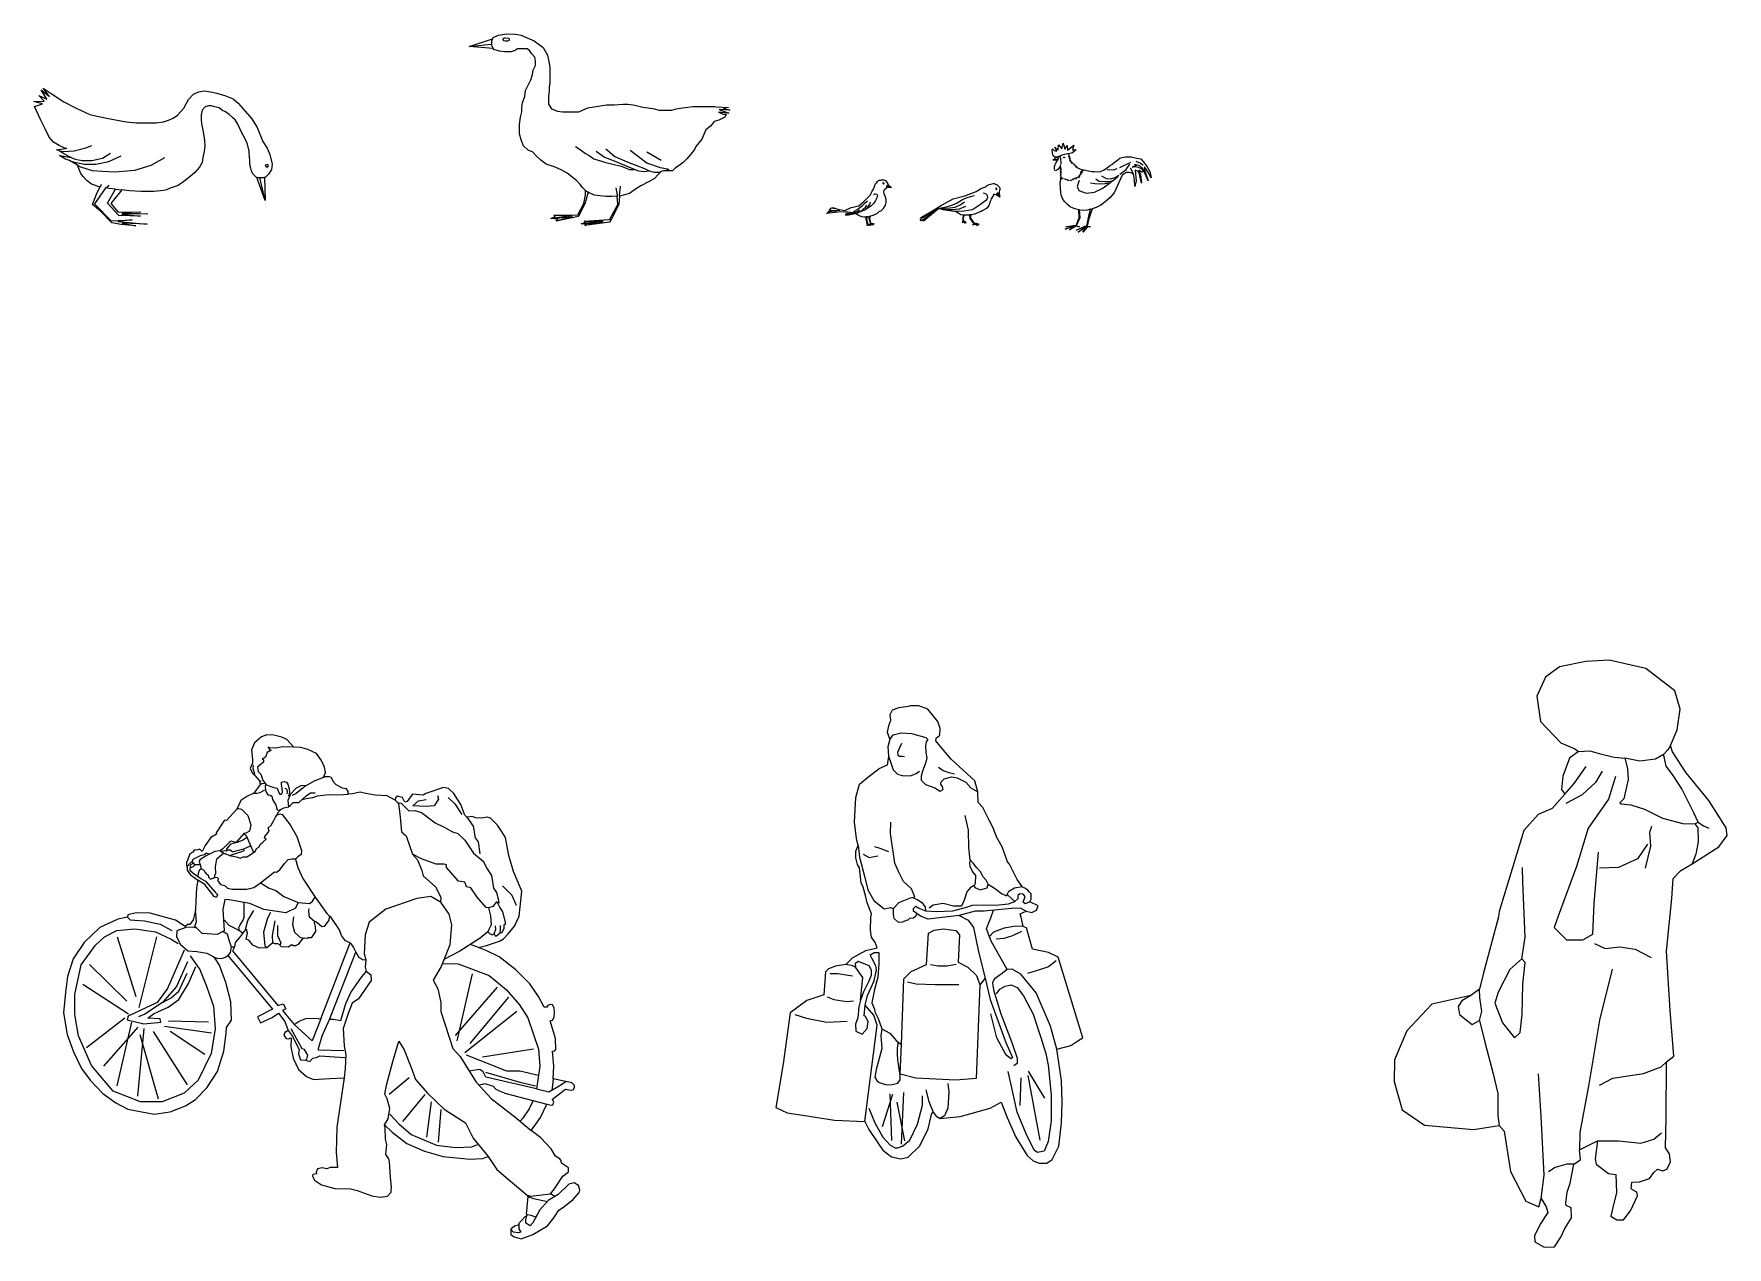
# Model space of a CAD drawing. Header units: feet. Extents: x 89 to 238, y -57 to 31.
# Drawn here: x 141.69 to 160.85, y 5.19 to 18.92 of the extents above; entities that cross this region are included whole.
import ezdxf

# ---------------------------------------------------------------- set-up
doc = ezdxf.new("R2010")
doc.units = ezdxf.units.FT
doc.header["$MEASUREMENT"] = 0
doc.layers.add('inner', color=1, linetype='Continuous')
doc.layers.add('outer', color=3, linetype='Continuous')

msp = doc.modelspace()

# ---------------------------------------------------------------- linework, layer by layer
at = {"layer": 'inner'}
for p, q in [((146.616, 18.775), (146.867, 18.799)), ((148.626, 17.58), (148.789, 17.486)), ((153.314, 17.446), (153.311, 17.515)), ((154.1, 17.46), (153.974, 17.4)), ((153.352, 17.281), (153.362, 17.271)), ((153.367, 17.274), (153.372, 17.265)), ((153.38, 17.272), (153.383, 17.256)), ((153.394, 17.269), (153.402, 17.252)), ((153.414, 17.266), (153.432, 17.256)), ((153.43, 17.269), (153.439, 17.263)), ((153.521, 17.323), (153.531, 17.314)), ((153.527, 17.332), (153.546, 17.332)), ((153.528, 17.343), (153.554, 17.348)), ((153.535, 17.358), (153.555, 17.359)), ((153.543, 17.371), (153.564, 17.365)), ((148.318, 17.08), (148.33, 17.191)), ((151.343, 17.193), (151.391, 17.177)), ((152.591, 17.113), (152.618, 17.07)), ((150.738, 16.912), (150.772, 16.914))]:
    msp.add_line(p, q, dxfattribs=at)
for points in [[(146.88, 18.86), (146.87, 18.841), (146.87, 18.789), (146.89, 18.75)], [(141.976, 17.598), (142.02, 17.585), (142.148, 17.593), (142.281, 17.627), (142.349, 17.653)], [(147.821, 17.64), (147.872, 17.606), (147.932, 17.563), (147.975, 17.538), (148.027, 17.503), (148.078, 17.486), (148.164, 17.46), (148.241, 17.443), (148.335, 17.418), (148.429, 17.383), (148.49, 17.383)], [(142.067, 17.62), (142.051, 17.618)], [(142.094, 17.482), (142.138, 17.467), (142.262, 17.44), (142.392, 17.443), (142.54, 17.47), (142.681, 17.537)], [(142.115, 17.517), (142.158, 17.497), (142.238, 17.483), (142.349, 17.483), (142.469, 17.51), (142.56, 17.567)], [(142.185, 17.43), (142.221, 17.41), (142.352, 17.369), (142.469, 17.363), (142.607, 17.356), (142.835, 17.373), (143.019, 17.43), (143.173, 17.517)], [(148.052, 17.589), (148.147, 17.52), (148.258, 17.478), (148.446, 17.4), (148.532, 17.367), (148.601, 17.36), (148.646, 17.365)], [(148.164, 17.615), (148.266, 17.529), (148.404, 17.469), (148.6, 17.392), (148.653, 17.365), (148.71, 17.35), (148.774, 17.353), (148.788, 17.357)], [(148.818, 17.366), (148.875, 17.383), (148.78, 17.4), (148.626, 17.452), (148.438, 17.598)], [(153.276, 17.498), (153.229, 17.487)], [(153.278, 17.526), (153.28, 17.512), (153.279, 17.503), (153.276, 17.493), (153.273, 17.484)], [(153.396, 17.56), (153.387, 17.558), (153.354, 17.552), (153.325, 17.543), (153.295, 17.534), (153.278, 17.526)], [(153.307, 17.424), (153.312, 17.436)], [(153.98, 17.328), (154.049, 17.382), (154.091, 17.442)], [(154.16, 17.474), (154.212, 17.454), (154.244, 17.435)], [(144.215, 17.292), (144.25, 17.289)], [(144.308, 17.03), (144.25, 17.289)], [(144.25, 17.289), (144.303, 17.289)], [(153.307, 17.424), (153.307, 17.424)], [(153.318, 17.291), (153.313, 17.281), (153.324, 17.289)], [(153.331, 17.283), (153.32, 17.277), (153.339, 17.283)], [(153.44, 17.274), (153.453, 17.268), (153.445, 17.276)], [(153.459, 17.28), (153.477, 17.276), (153.464, 17.282)], [(153.473, 17.288), (153.493, 17.281), (153.479, 17.289)], [(153.519, 17.256), (153.495, 17.19), (153.516, 17.145), (153.597, 17.115), (153.69, 17.124), (153.78, 17.166), (153.848, 17.214), (153.911, 17.265), (153.959, 17.304)], [(153.495, 17.294), (153.519, 17.291), (153.502, 17.296)], [(153.511, 17.307), (153.524, 17.3), (153.516, 17.312)], [(153.705, 17.274), (153.744, 17.25), (153.807, 17.244), (153.857, 17.244), (153.887, 17.253)], [(153.771, 17.31), (153.825, 17.28), (153.869, 17.277), (153.926, 17.289), (153.968, 17.316)], [(153.836, 17.382), (153.908, 17.379), (153.947, 17.394)], [(154.132, 17.324), (154.126, 17.349), (154.1, 17.396)], [(142.454, 17.213), (142.441, 17.182)], [(142.507, 17.172), (142.546, 17.204)], [(142.617, 17.159), (142.655, 17.156), (142.687, 17.152)], [(147.932, 17.143), (147.932, 17.143), (147.962, 17.125)], [(148.275, 17.175), (148.292, 17.089), (148.293, 17.08)], [(151.194, 17.098), (151.211, 17.107), (151.225, 17.103), (151.238, 17.089), (151.229, 17.059), (151.215, 17.029), (151.196, 17), (151.166, 16.972), (151.127, 16.943), (151.092, 16.922), (151.052, 16.905), (151.008, 16.889), (150.984, 16.883)], [(151.358, 17.206), (151.34, 17.194), (151.345, 17.172)], [(151.962, 16.949), (152.029, 16.963), (152.076, 16.977), (152.136, 17.003), (152.197, 17.043), (152.262, 17.067), (152.335, 17.088)], [(152.466, 17.032), (152.485, 17.064), (152.482, 17.088), (152.461, 17.107), (152.437, 17.114)], [(152.559, 17.097), (152.545, 17.098)], [(152.585, 17.167), (152.58, 17.171), (152.576, 17.169), (152.574, 17.165), (152.577, 17.158), (152.581, 17.155), (152.585, 17.156), (152.587, 17.16), (152.587, 17.165)], [(152.61, 17.113), (152.589, 17.115), (152.579, 17.096)], [(153.648, 17.232), (153.696, 17.223), (153.744, 17.22), (153.81, 17.223), (153.86, 17.232)], [(147.573, 16.863), (147.782, 16.856), (147.542, 16.827), (147.784, 16.844), (147.602, 16.798)], [(150.694, 16.907), (150.747, 16.914)], [(150.708, 16.922), (150.81, 16.919)], [(150.754, 16.935), (150.714, 16.942)], [(150.898, 16.873), (150.908, 16.875), (150.938, 16.88), (150.97, 16.893), (151.005, 16.907), (151.04, 16.924)], [(150.941, 16.892), (150.952, 16.894), (150.978, 16.908), (151.001, 16.926), (151.038, 16.95), (151.066, 16.973), (151.094, 17.001), (151.122, 17.026)], [(151.01, 16.893), (151.05, 16.91), (151.075, 16.931), (151.101, 16.956), (151.115, 16.977)], [(151.113, 16.936), (151.136, 16.968), (151.148, 16.989), (151.159, 17.014)], [(151.752, 16.814), (151.918, 16.941)], [(151.757, 16.843), (151.855, 16.909)], [(151.86, 16.913), (151.891, 16.93)], [(151.93, 16.941), (151.925, 16.943)], [(151.929, 16.942), (152.022, 16.93), (152.089, 16.929), (152.164, 16.936), (152.236, 16.965)], [(151.979, 16.936), (151.953, 16.946), (152, 16.942), (152.055, 16.946), (152.117, 16.956), (152.171, 16.982), (152.222, 17.015)], [(152.463, 17.032), (152.402, 16.986), (152.311, 16.923), (152.214, 16.91), (152.131, 16.907)], [(152.282, 16.875), (152.283, 16.866)], [(152.289, 16.877), (152.289, 16.867)], [(153.514, 16.924), (153.517, 16.923)], [(153.648, 16.932), (153.654, 16.934), (153.665, 16.937)], [(147.918, 16.797), (148.131, 16.797), (147.884, 16.767), (148.134, 16.785), (147.927, 16.746)], [(151.119, 16.845), (151.11, 16.844)], [(151.153, 16.852), (151.145, 16.85)], [(151.759, 16.842), (151.736, 16.829)], [(151.377, 10.93), (151.412, 10.983), (151.505, 11.008), (151.622, 10.998), (151.782, 10.953), (151.805, 10.932), (151.787, 10.904), (151.78, 10.86), (151.784, 10.793), (151.796, 10.715), (151.776, 10.65), (151.745, 10.573), (151.729, 10.516), (151.731, 10.469), (151.778, 10.42), (151.886, 10.384), (151.947, 10.346), (151.98, 10.366), (151.973, 10.4), (151.954, 10.424), (151.955, 10.451), (151.991, 10.487), (152.076, 10.509), (152.139, 10.498), (152.236, 10.449), (152.294, 10.384), (152.373, 10.338)], [(144.634, 10.843), (144.512, 10.847), (144.426, 10.832), (144.362, 10.837), (144.343, 10.845), (144.358, 10.819), (144.377, 10.811), (144.333, 10.783), (144.312, 10.73), (144.295, 10.719), (144.275, 10.713), (144.289, 10.7), (144.291, 10.674), (144.249, 10.641), (144.222, 10.618), (144.228, 10.567), (144.259, 10.539), (144.281, 10.469), (144.32, 10.417), (144.407, 10.387), (144.443, 10.379), (144.461, 10.339), (144.475, 10.312), (144.493, 10.312), (144.506, 10.335), (144.5, 10.377), (144.494, 10.422), (144.495, 10.448), (144.523, 10.457), (144.549, 10.449), (144.565, 10.424), (144.582, 10.371), (144.584, 10.333), (144.577, 10.298), (144.568, 10.29)], [(151.362, 10.742), (151.391, 10.657), (151.415, 10.588), (151.463, 10.54), (151.514, 10.522), (151.609, 10.521), (151.675, 10.545), (151.712, 10.574)], [(151.507, 10.885), (151.486, 10.837), (151.463, 10.782), (151.465, 10.752), (151.486, 10.741), (151.517, 10.742), (151.543, 10.738)], [(159.169, 10.795), (159.297, 10.802), (159.4, 10.773), (159.572, 10.732), (159.691, 10.719)], [(160.208, 10.863), (160.177, 10.814), (160.13, 10.761)], [(144.172, 10.642), (144.17, 10.602), (144.19, 10.544), (144.189, 10.533)], [(151.925, 10.616), (151.978, 10.579), (152.043, 10.556), (152.106, 10.544)], [(159.011, 10.311), (159.117, 10.432), (159.253, 10.624)], [(159.436, 10.571), (159.358, 10.446), (159.21, 10.303), (159.025, 10.208)], [(144.179, 10.325), (144.216, 10.325), (144.251, 10.33), (144.304, 10.362)], [(144.244, 10.464), (144.265, 10.46)], [(144.251, 10.423), (144.273, 10.434), (144.297, 10.438)], [(144.311, 10.429), (144.309, 10.389), (144.317, 10.343), (144.338, 10.305), (144.364, 10.301), (144.385, 10.289), (144.392, 10.253), (144.428, 10.19), (144.443, 10.136), (144.465, 10.133), (144.491, 10.141), (144.52, 10.159), (144.572, 10.169), (144.593, 10.184), (144.625, 10.218), (144.689, 10.217), (144.727, 10.253), (144.774, 10.262), (144.85, 10.274), (144.9, 10.293), (145.029, 10.309), (145.143, 10.303), (145.249, 10.313)], [(144.532, 10.38), (144.545, 10.376), (144.554, 10.362), (144.562, 10.336), (144.551, 10.314)], [(144.969, 10.501), (144.871, 10.462), (144.769, 10.407), (144.719, 10.41), (144.658, 10.38), (144.597, 10.311), (144.567, 10.242), (144.572, 10.169)], [(144.769, 10.407), (144.719, 10.368), (144.658, 10.319), (144.615, 10.299)], [(159.586, 10.514), (159.506, 10.256), (159.275, 9.927), (159.143, 9.494), (158.939, 8.932), (158.892, 8.803), (159.031, 8.663), (159.216, 8.663), (159.328, 8.727), (159.344, 9.076), (159.392, 9.654)], [(144.727, 10.253), (144.771, 10.295), (144.821, 10.328), (144.873, 10.327)], [(145.778, 10.245), (145.816, 10.206), (145.838, 10.053), (145.85, 9.886), (145.905, 9.839), (145.976, 9.633), (146.033, 9.568), (146.08, 9.447), (146.096, 9.389), (146.235, 9.263), (146.297, 9.148), (146.294, 9.089), (146.183, 9.155), (146.026, 9.131), (145.675, 9.009), (145.485, 8.864), (145.441, 8.721), (145.429, 8.507), (145.448, 8.437)], [(145.804, 10.219), (145.849, 10.211), (145.934, 10.125), (146.001, 10.128), (146.079, 10.105), (146.234, 9.986), (146.333, 9.939), (146.427, 9.886), (146.49, 9.867), (146.569, 9.79), (146.666, 9.644), (146.777, 9.555), (146.82, 9.467), (146.868, 9.392), (146.894, 9.247), (146.925, 9.2), (146.947, 9.114), (146.952, 9.08), (146.925, 9.092), (146.883, 9.04), (146.835, 9.025), (146.811, 9.031), (146.706, 9.146), (146.634, 9.251), (146.586, 9.263), (146.578, 9.287), (146.568, 9.316), (146.495, 9.328), (146.36, 9.483), (146.36, 9.514), (146.333, 9.519), (146.243, 9.521), (146.19, 9.538), (146.076, 9.579), (145.976, 9.633)], [(146.26, 10.298), (146.271, 10.254), (146.22, 10.179), (146.131, 10.174), (145.978, 10.18), (146.042, 10.236), (146.129, 10.252)], [(146.379, 10.276), (146.453, 10.203), (146.534, 10.083)], [(143.988, 10.144), (144.013, 10.151), (144.043, 10.142), (144.113, 10.072), (144.147, 9.967), (144.132, 9.894), (144.092, 9.87), (144.069, 9.868), (143.994, 9.779), (143.977, 9.767), (143.924, 9.78), (143.901, 9.766), (143.827, 9.689), (143.796, 9.67), (143.74, 9.664), (143.643, 9.614), (143.57, 9.568), (143.561, 9.543), (143.574, 9.518), (143.584, 9.466), (143.617, 9.453), (143.628, 9.431), (143.648, 9.403), (143.665, 9.4), (143.669, 9.372), (143.69, 9.352), (143.722, 9.363), (143.741, 9.372), (143.741, 9.4), (143.75, 9.412), (143.749, 9.491), (143.762, 9.582), (143.821, 9.634), (143.837, 9.64), (143.816, 9.658), (143.796, 9.67)], [(144.069, 9.868), (144.094, 9.844), (144.134, 9.751), (144.177, 9.652), (144.195, 9.665), (144.21, 9.697), (144.236, 9.712), (144.258, 9.747), (144.282, 9.768), (144.319, 9.803), (144.302, 9.816), (144.307, 9.834), (144.355, 9.892), (144.344, 9.932), (144.377, 9.961), (144.408, 10.015), (144.425, 10.051), (144.441, 10.074)], [(144.491, 10.141), (144.449, 10.099), (144.441, 10.074), (144.475, 10.089), (144.502, 10.082), (144.591, 9.966), (144.669, 9.832), (144.72, 9.675), (144.718, 9.629), (144.679, 9.603), (144.651, 9.578), (144.677, 9.482), (144.734, 9.357), (144.874, 9.145), (145.007, 8.963), (145.04, 8.928)], [(146.589, 10.053), (146.664, 9.95), (146.684, 9.819), (146.717, 9.773), (146.737, 9.638)], [(151.017, 9.73), (151.033, 9.6), (151.094, 9.369), (151.126, 9.23), (151.195, 9.109), (151.311, 9.014), (151.383, 9.031), (151.418, 9.017), (151.478, 9.086), (151.611, 9.138), (151.66, 9.152), (151.62, 9.242), (151.53, 9.323), (151.473, 9.436), (151.432, 9.531), (151.415, 9.664), (151.397, 9.762), (151.383, 9.866), (151.389, 9.996)], [(152.286, 9.571), (152.27, 9.71), (152.265, 9.904), (152.229, 10.072)], [(160.482, 9.976), (160.518, 9.93), (160.521, 9.774), (160.493, 9.633), (160.454, 9.525)], [(160.522, 9.997), (160.582, 9.953), (160.642, 9.926)], [(144.104, 9.821), (144.057, 9.79), (143.992, 9.766), (143.915, 9.746), (143.877, 9.698), (143.866, 9.67), (143.891, 9.681), (143.912, 9.684), (143.928, 9.671), (143.941, 9.659), (143.993, 9.673), (144.066, 9.693), (144.143, 9.729)], [(159.994, 9.947), (159.97, 9.878), (159.982, 9.722), (159.922, 9.473)], [(143.677, 9.632), (143.664, 9.638), (143.645, 9.644), (143.62, 9.627), (143.575, 9.616), (143.49, 9.572), (143.484, 9.548), (143.494, 9.535), (143.504, 9.516), (143.545, 9.517), (143.574, 9.518)], [(143.741, 9.372), (143.766, 9.371), (143.776, 9.357), (143.773, 9.331), (143.805, 9.29), (143.852, 9.278), (143.882, 9.247), (143.937, 9.238), (144.103, 9.236), (144.179, 9.257), (144.256, 9.309), (144.416, 9.432), (144.436, 9.431), (144.474, 9.455), (144.527, 9.529), (144.571, 9.573), (144.609, 9.582), (144.65, 9.579)], [(143.866, 9.67), (143.809, 9.663)], [(143.837, 9.64), (143.858, 9.642), (143.904, 9.618), (143.98, 9.604), (144.029, 9.589), (144.061, 9.602), (144.101, 9.604), (144.14, 9.626), (144.177, 9.652)], [(143.904, 9.618), (143.986, 9.646), (144.069, 9.671), (144.07, 9.68), (144.066, 9.693)], [(151.074, 9.632), (151.143, 9.594), (151.239, 9.615)], [(151.201, 9.719), (151.262, 9.701), (151.36, 9.664)], [(159.946, 9.746), (159.834, 9.582), (159.621, 9.481), (159.404, 9.473)], [(143.486, 9.558), (143.456, 9.529), (143.426, 9.494)], [(143.494, 9.535), (143.46, 9.504), (143.456, 9.454), (143.504, 9.41), (143.581, 9.358), (143.635, 9.329), (143.743, 9.202), (143.769, 9.176), (143.76, 9.144), (143.733, 9.153), (143.627, 9.291), (143.548, 9.339)], [(143.459, 9.485), (143.481, 9.487), (143.503, 9.498), (143.519, 9.516)], [(143.584, 9.466), (143.562, 9.448), (143.55, 9.413), (143.548, 9.381)], [(158.525, 8.45), (158.562, 8.695), (158.537, 9.32), (158.533, 9.481)], [(144.256, 9.309), (144.356, 9.25), (144.431, 9.221), (144.519, 9.155), (144.683, 9.085), (144.814, 9.075), (144.844, 9.101), (144.874, 9.145)], [(146.995, 9.273), (147.099, 9.169), (147.147, 9.055)], [(152.329, 9.279), (152.285, 9.254), (152.248, 9.206), (152.216, 9.113), (152.185, 9.046), (152.097, 9.046), (151.98, 9.074), (151.867, 9.056), (151.82, 9.022)], [(152.489, 9.292), (152.571, 9.242), (152.64, 9.187), (152.695, 9.161), (152.724, 9.213), (152.788, 9.254), (152.872, 9.269)], [(144.683, 9.085), (144.653, 9.023), (144.544, 8.969), (144.294, 9.007), (144.135, 9.076), (143.901, 9.116), (143.853, 9.119), (143.831, 9.008), (143.837, 8.889), (143.847, 8.766), (143.767, 8.725), (143.595, 8.735), (143.513, 8.817), (143.533, 8.866), (143.522, 8.996)], [(144.02, 8.767), (144.011, 8.803), (144.021, 8.826), (144.061, 8.887), (144.071, 8.922), (144.073, 9.087)], [(144.87, 8.866), (144.811, 8.922), (144.803, 8.99), (144.807, 9.019)], [(146.294, 9.089), (146.386, 8.955), (146.417, 8.834), (146.4, 8.609), (146.299, 8.363), (146.21, 8.206), (146.261, 8.111), (146.295, 7.955), (146.297, 7.854), (146.434, 7.433), (146.515, 7.343), (146.696, 7.053), (146.866, 6.868), (147.135, 6.662), (147.317, 6.507)], [(146.835, 9.025), (146.86, 8.935), (146.865, 8.834), (146.839, 8.781), (146.829, 8.755), (146.846, 8.737), (146.878, 8.72), (146.9, 8.731), (146.91, 8.709), (146.927, 8.71), (146.966, 8.744), (146.99, 8.747), (147.013, 8.796), (147.012, 8.838), (147.028, 8.841), (147.028, 8.864), (146.997, 8.979), (146.964, 9.034), (146.936, 9.087)], [(151.676, 8.965), (151.672, 8.931), (151.643, 8.909), (151.598, 8.906), (151.578, 8.887), (151.562, 8.881), (151.52, 8.862), (151.476, 8.859), (151.424, 8.904), (151.416, 8.951), (151.418, 9.017)], [(151.632, 9.144), (151.687, 9.12), (151.734, 9.09), (151.774, 9.037), (151.78, 8.991)], [(152.919, 8.988), (152.854, 9.022), (152.751, 9.019), (152.442, 8.988), (152.342, 8.99), (152.162, 8.941), (151.811, 8.897), (151.722, 8.93), (151.645, 8.99), (151.645, 9.019), (151.67, 9.043), (151.705, 9.022), (151.78, 8.991), (151.903, 8.985), (152.09, 8.993), (152.245, 9.033), (152.31, 9.056), (152.438, 9.058), (152.573, 9.055), (152.72, 9.073), (152.792, 9.098)], [(152.96, 9.095), (152.906, 9.07), (152.884, 9.089), (152.906, 9.156), (152.886, 9.182), (152.845, 9.185), (152.825, 9.167), (152.825, 9.126), (152.792, 9.098), (152.752, 9.131), (152.704, 9.177)], [(142.75, 8.919), (142.783, 8.889), (142.943, 8.877), (143.121, 8.841), (143.252, 8.771)], [(144.054, 8.738), (144.02, 8.767), (143.971, 8.792), (143.902, 8.827), (143.862, 8.871), (143.837, 8.889)], [(144.085, 8.78), (144.114, 8.881), (144.182, 8.996)], [(144.368, 8.973), (144.334, 8.91), (144.291, 8.749), (144.304, 8.597), (144.328, 8.575)], [(144.394, 8.629), (144.392, 8.714), (144.424, 8.88)], [(144.45, 8.825), (144.45, 8.711), (144.487, 8.629), (144.475, 8.6)], [(144.63, 8.923), (144.617, 8.839), (144.64, 8.75), (144.701, 8.693), (144.75, 8.681)], [(146.9, 8.731), (146.919, 8.784), (146.913, 8.822)], [(146.966, 8.744), (146.973, 8.777), (146.971, 8.826)], [(152.162, 8.941), (152.262, 8.885), (152.324, 8.805), (152.38, 8.528), (152.455, 8.23), (152.393, 8.154)], [(153.264, 7.425), (153.193, 7.687), (153.032, 8.065), (152.859, 8.277), (152.761, 8.33), (152.704, 8.327), (152.524, 8.65), (152.468, 8.788), (152.492, 8.848), (152.52, 8.911), (152.548, 8.998)], [(152.883, 8.816), (152.802, 8.82), (152.668, 8.797), (152.548, 8.75), (152.503, 8.702)], [(143.462, 8.482), (143.57, 8.329), (143.647, 8.141), (143.724, 7.915), (143.744, 7.657), (143.697, 7.376), (143.552, 7.074), (143.391, 6.929), (143.144, 6.829), (142.899, 6.829), (142.588, 6.95), (142.346, 7.24), (142.196, 7.579), (142.154, 7.819), (142.156, 8.046), (142.229, 8.381), (142.388, 8.602), (142.492, 8.697), (142.632, 8.77), (142.836, 8.79), (143.069, 8.756), (143.246, 8.671), (143.323, 8.622)], [(142.636, 8.699), (142.844, 8.021)], [(142.884, 7.899), (143.083, 8.697)], [(143.536, 8.795), (143.488, 8.808), (143.412, 8.804), (143.311, 8.767), (143.307, 8.702), (143.349, 8.615), (143.434, 8.541), (143.537, 8.531), (143.649, 8.514), (143.727, 8.471)], [(143.834, 8.759), (143.88, 8.731), (143.895, 8.675), (143.923, 8.583), (143.912, 8.521), (143.885, 8.485)], [(145.27, 8.629), (145.307, 8.577), (145.335, 8.525)], [(146.829, 8.755), (146.742, 8.682), (146.51, 8.534), (146.331, 8.442)], [(152.578, 8.675), (152.67, 8.683), (152.768, 8.711), (152.87, 8.76)], [(159.348, 8.623), (159.469, 8.567), (159.633, 8.583), (159.81, 8.559), (159.99, 8.463)], [(143.391, 8.547), (143.204, 8.112), (143.087, 7.956), (142.758, 7.799), (142.747, 7.757), (142.937, 7.713), (143.127, 7.733), (143.122, 7.768), (142.981, 7.777), (143.047, 7.826), (143.21, 7.903), (143.334, 7.989), (143.442, 8.168), (143.524, 8.362)], [(143.923, 8.583), (143.962, 8.586)], [(146.723, 8.576), (146.632, 8.612)], [(151.216, 8.371), (151.173, 8.457), (151.152, 8.495), (151.2, 8.521), (151.251, 8.521)], [(151.251, 8.521), (151.251, 8.393), (151.242, 8.243), (151.201, 8.103), (151.174, 7.951), (151.204, 7.88), (151.207, 7.849), (151.243, 7.773), (151.287, 7.655), (151.375, 7.607), (151.446, 7.524), (151.507, 7.479)], [(142.321, 8.386), (142.745, 7.971)], [(143.429, 8.415), (143.305, 8.134), (143.149, 7.954), (142.948, 7.823), (142.877, 7.794)], [(143.149, 7.954), (143.245, 8.006), (143.331, 8.082), (143.427, 8.286)], [(145.452, 8.31), (145.505, 8.268), (145.51, 8.203), (145.365, 7.996), (145.292, 7.947), (145.248, 7.831), (145.193, 7.66), (145.201, 7.466), (145.222, 7.362), (145.215, 7.207), (145.201, 7.103)], [(146.318, 8.397), (146.491, 8.391), (146.842, 8.262), (147.035, 8.1), (147.186, 7.929), (147.28, 7.781), (147.403, 7.425), (147.418, 7.235), (147.38, 6.978), (146.804, 7.11), (146.774, 7.171), (146.736, 7.198), (146.634, 7.183), (146.619, 7.177)], [(146.652, 8.278), (146.479, 7.519)], [(150.702, 8.284), (150.786, 8.282), (150.955, 8.257)], [(150.986, 8.353), (150.957, 8.371), (150.88, 8.384)], [(151.164, 8.328), (151.142, 8.368), (151.02, 8.42), (150.985, 8.397), (150.986, 8.353)], [(151.045, 7.981), (151.072, 8.236), (150.986, 8.353)], [(151.164, 8.328), (151.164, 8.261), (151.134, 8.188), (151.08, 8.075), (151.045, 7.981), (151.026, 7.905), (151.013, 7.782), (150.988, 7.711), (150.993, 7.632), (151.063, 7.598), (151.12, 7.661), (151.13, 7.738), (151.099, 7.795), (151.086, 7.803), (151.098, 7.924)], [(151.095, 6.607), (151.234, 7.7), (151.195, 7.811), (151.098, 7.924), (151.122, 8.035), (151.197, 8.198), (151.224, 8.323), (151.216, 8.371)], [(151.837, 8.386), (151.922, 8.369), (152.021, 8.371), (152.125, 8.39)], [(152.704, 8.327), (152.635, 8.275), (152.557, 8.218), (152.537, 8.177), (152.548, 8.099), (152.633, 7.828), (152.755, 7.501), (152.818, 7.326), (152.816, 7.265), (152.78, 7.239)], [(153.258, 8.428), (153.171, 8.359), (153.081, 8.327), (152.932, 8.283)], [(159.548, 8.33), (159.405, 7.755), (159.283, 7.032), (159.181, 6.485), (159.177, 6.287)], [(142.248, 8.163), (142.761, 7.826)], [(146.932, 8.129), (146.457, 7.58)], [(151.576, 8.188), (151.675, 8.166), (151.889, 8.16), (152.157, 8.16)], [(152.455, 8.23), (152.511, 7.989), (152.688, 7.502), (152.762, 7.332), (152.75, 7.317), (152.691, 7.359), (152.586, 7.556), (152.517, 7.828)], [(152.584, 8.052), (152.62, 8.107), (152.68, 8.141), (152.748, 8.154), (152.815, 8.126), (152.888, 8.029), (152.996, 7.823), (153.081, 7.568), (153.142, 7.376), (153.166, 7.246), (153.2, 6.911), (153.202, 6.616), (153.166, 6.38), (153.123, 6.272), (153.047, 6.259), (153.01, 6.285), (152.917, 6.467), (152.817, 6.714), (152.762, 6.954), (152.714, 7.172)], [(158.072, 7.857), (158.051, 8.009), (158.047, 8.105)], [(147.063, 8.016), (146.624, 7.491)], [(150.669, 8.019), (150.744, 7.989), (150.888, 7.966), (150.965, 7.973)], [(157.948, 8.034), (157.847, 7.972), (157.807, 7.909), (157.82, 7.818), (157.895, 7.76), (157.965, 7.707), (158.046, 7.75), (158.072, 7.857)], [(142.723, 7.778), (142.289, 7.442)], [(142.87, 7.674), (142.48, 7.233)], [(142.796, 7.731), (142.631, 7.011)], [(143.17, 7.687), (143.701, 7.611)], [(143.214, 7.747), (143.667, 7.737)], [(144.939, 7.771), (144.842, 7.52), (144.639, 7.706)], [(145.199, 7.406), (144.913, 7.416), (144.914, 7.435), (144.954, 7.577), (145.036, 7.762)], [(147.155, 7.851), (146.568, 7.386)], [(150.301, 7.818), (150.433, 7.776), (150.665, 7.733), (150.894, 7.743)], [(158.046, 7.75), (158.109, 7.504), (158.197, 7.161), (158.253, 6.924), (158.253, 6.677), (158.271, 6.562)], [(142.936, 7.659), (142.863, 6.895)], [(142.89, 7.592), (143.099, 6.865)], [(143.041, 7.625), (143.425, 7.022)], [(143.233, 7.632), (143.628, 7.37)], [(144.57, 7.637), (144.615, 7.576), (144.693, 7.421), (144.688, 7.372), (144.709, 7.304), (144.765, 7.302), (144.779, 7.315), (144.79, 7.358), (144.754, 7.424), (144.727, 7.432), (144.604, 7.656)], [(145.658, 6.569), (145.701, 6.64), (145.719, 6.755), (145.69, 6.863), (145.664, 6.919), (145.681, 7.018), (145.753, 7.288), (145.822, 7.517), (145.882, 7.418), (145.961, 7.22), (146.011, 7.084), (146.146, 6.928), (146.335, 6.748), (146.577, 6.594), (146.664, 6.421), (146.832, 6.212)], [(151.287, 7.655), (151.273, 7.577), (151.285, 7.433), (151.257, 7.32), (151.222, 7.198), (151.207, 7.11), (151.228, 7.072), (151.257, 7.051), (151.341, 7.024), (151.401, 7.028), (151.467, 7.04), (151.492, 7.079), (151.493, 7.129), (151.467, 7.307), (151.463, 7.379), (151.462, 7.44), (151.474, 7.504)], [(144.777, 7.298), (144.815, 7.288), (144.848, 7.326), (144.888, 7.334), (144.929, 7.35), (145.21, 7.331)], [(147.402, 7.128), (147.191, 7.179), (147.042, 7.176), (146.587, 7.357)], [(146.767, 7.34), (147.343, 7.431)], [(159.405, 7.02), (159.556, 7.097), (159.904, 7.15), (160.104, 7.228), (160.163, 7.282)], [(145.712, 6.917), (145.939, 7.107)], [(146.8, 7.165), (147.191, 7.053), (147.368, 7.012)], [(147.566, 7.089), (147.561, 7.019), (147.552, 6.962)], [(152.86, 7.102), (152.847, 6.79)], [(152.936, 7.127), (153.072, 6.395)], [(152.941, 7.178), (153.127, 6.872)], [(158.746, 5.735), (158.777, 6), (158.744, 6.665), (158.716, 7.148)], [(146.114, 6.914), (145.864, 6.609)], [(146.723, 7.023), (146.766, 7.032), (146.793, 7.039), (146.889, 7.009), (146.92, 6.974), (147.02, 6.93), (147.497, 6.805)], [(147.38, 6.978), (147.52, 6.943), (147.637, 7.013), (147.701, 7.054), (147.716, 7.06)], [(151.137, 6.757), (151.206, 6.592), (151.298, 6.431), (151.379, 6.34), (151.435, 6.31), (151.466, 6.31), (151.521, 6.329), (151.602, 6.398), (151.689, 6.579), (151.745, 6.792), (151.745, 6.9)], [(151.408, 6.915), (151.291, 6.548)], [(151.377, 6.921), (151.396, 6.392)], [(151.531, 6.936), (151.506, 6.35)], [(151.784, 6.968), (151.816, 6.836), (151.867, 6.713)], [(152.032, 7.039), (152.044, 6.942), (152.034, 6.76), (151.995, 6.671), (151.944, 6.643)], [(146.187, 6.829), (146.134, 6.43)], [(146.298, 6.745), (146.268, 6.374)], [(147.342, 6.846), (147.296, 6.75), (147.225, 6.645), (147.194, 6.612)], [(151.456, 6.825), (151.543, 6.39)], [(145.718, 6.692), (145.821, 6.581), (145.962, 6.462), (146.248, 6.339), (146.464, 6.312), (146.648, 6.321), (146.71, 6.346)], [(159.382, 6.391), (159.618, 6.388), (159.873, 6.361), (160.021, 6.407), (160.107, 6.481)], [(159.116, 6.127), (159.034, 6.126), (158.904, 6.088), (158.827, 6.038)], [(147.586, 5.759), (147.511, 5.713), (147.418, 5.609), (147.339, 5.462), (147.306, 5.426), (147.259, 5.457), (147.257, 5.503), (147.271, 5.539)], [(147.274, 5.774), (147.314, 5.764), (147.407, 5.776), (147.538, 5.788)], [(147.282, 5.76), (147.346, 5.735), (147.45, 5.713), (147.503, 5.703)], [(147.177, 5.437), (147.178, 5.392), (147.202, 5.356), (147.174, 5.348), (147.119, 5.356), (147.088, 5.389)], [(147.275, 5.555), (147.314, 5.548), (147.374, 5.526)]]:
    msp.add_lwpolyline(points, dxfattribs=at)
for points in [[(147.011, 18.867), (146.997, 18.858), (146.997, 18.852), (147.006, 18.843), (147.028, 18.838), (147.053, 18.836), (147.075, 18.845), (147.073, 18.861), (147.064, 18.863), (147.028, 18.867)], [(144.344, 17.436), (144.31, 17.431), (144.32, 17.411), (144.344, 17.411)], [(153.299, 17.525), (153.3, 17.521), (153.306, 17.521), (153.306, 17.526), (153.302, 17.528)], [(151.298, 17.23), (151.296, 17.226), (151.297, 17.222), (151.304, 17.219), (151.309, 17.219), (151.311, 17.223), (151.31, 17.227), (151.304, 17.231)], [(152.354, 7.094), (152.122, 7.077), (151.671, 7.1), (151.494, 7.142), (151.507, 7.479), (151.536, 8.222), (151.619, 8.304), (151.792, 8.386), (151.814, 8.738), (151.876, 8.773), (151.982, 8.788), (152.123, 8.768), (152.163, 8.721), (152.151, 8.41), (152.259, 8.355), (152.358, 8.262), (152.393, 8.154)]]:
    msp.add_lwpolyline(points, close=True, dxfattribs=at)
msp.add_circle((153.349, 17.517), 0.00456, dxfattribs=at)
at = {"layer": 'outer'}
for points in [[(148.96, 18.069), (149.029, 18.078), (149.089, 18.086), (149.149, 18.095), (149.217, 18.095), (149.363, 18.095), (149.397, 18.095), (149.412, 18.091), (149.552, 18.082), (149.496, 18.076), (149.567, 18.053), (149.446, 18.06), (149.554, 18.02), (149.436, 18.03), (149.491, 18.009), (149.526, 18.009), (149.508, 17.975), (149.44, 17.94), (149.388, 17.923), (149.346, 17.872), (149.294, 17.829), (149.251, 17.726), (149.217, 17.683), (149.183, 17.64), (149.166, 17.606), (149.123, 17.555), (149.08, 17.503), (149.037, 17.46), (148.994, 17.426), (148.952, 17.4), (148.917, 17.366), (148.818, 17.366), (148.788, 17.357), (148.755, 17.323), (148.712, 17.28), (148.652, 17.246), (148.558, 17.195), (148.498, 17.16), (148.429, 17.109), (148.318, 17.08), (148.312, 16.986), (148.223, 16.814), (148.204, 16.784), (147.927, 16.746), (147.945, 16.76), (147.884, 16.767), (147.937, 16.787), (147.918, 16.797), (148.199, 16.817), (148.209, 16.819), (148.298, 16.985), (148.293, 17.08), (148.232, 17.075), (148.164, 17.075), (148.095, 17.083), (148.035, 17.092), (147.975, 17.118), (147.962, 17.125), (147.93, 17.004), (147.853, 16.849), (147.602, 16.798), (147.619, 16.82), (147.542, 16.827), (147.59, 16.851), (147.573, 16.863), (147.846, 16.87), (147.916, 16.998), (147.932, 17.095), (147.932, 17.143), (147.898, 17.178), (147.872, 17.212), (147.83, 17.255), (147.778, 17.298), (147.727, 17.34), (147.667, 17.375), (147.59, 17.409), (147.487, 17.443), (147.427, 17.486), (147.384, 17.529), (147.333, 17.58), (147.29, 17.598), (147.23, 17.649), (147.204, 17.718), (147.187, 17.786), (147.187, 17.838), (147.187, 17.889), (147.196, 17.975), (147.213, 18.035), (147.213, 18.078), (147.222, 18.138), (147.247, 18.206), (147.256, 18.275), (147.29, 18.343), (147.316, 18.395), (147.333, 18.455), (147.341, 18.506), (147.367, 18.558), (147.367, 18.609), (147.359, 18.652), (147.324, 18.695), (147.299, 18.729), (147.273, 18.746), (147.204, 18.746), (147.162, 18.746), (147.128, 18.723), (147.087, 18.711), (147.018, 18.711), (146.96, 18.721), (146.896, 18.738), (146.89, 18.75), (146.616, 18.775), (146.88, 18.86), (146.888, 18.875), (146.947, 18.901), (147.038, 18.916), (147.138, 18.911), (147.162, 18.909), (147.204, 18.901), (147.248, 18.882), (147.353, 18.838), (147.455, 18.762), (147.502, 18.677), (147.521, 18.583), (147.53, 18.532), (147.53, 18.472), (147.53, 18.438), (147.53, 18.395), (147.53, 18.36), (147.521, 18.318), (147.521, 18.266), (147.513, 18.215), (147.513, 18.18), (147.513, 18.12), (147.547, 18.069), (147.616, 18.043), (147.675, 18.035), (147.735, 18.035), (147.858, 18.035), (147.898, 18.052), (147.958, 18.078), (148.104, 18.103), (148.172, 18.112), (148.258, 18.112), (148.361, 18.12), (148.412, 18.12), (148.472, 18.112), (148.523, 18.103), (148.583, 18.086), (148.643, 18.078), (148.712, 18.069), (148.763, 18.052), (148.823, 18.052), (148.909, 18.052)], [(142.989, 17.909), (143.077, 17.909), (143.158, 17.92), (143.217, 17.938), (143.268, 17.964), (143.319, 17.997), (143.389, 18.077), (143.442, 18.173), (143.5, 18.235), (143.558, 18.262), (143.62, 18.271), (143.696, 18.262), (143.759, 18.244), (143.852, 18.217), (143.946, 18.182), (144.004, 18.132), (144.084, 18.043), (144.16, 17.954), (144.218, 17.856), (144.281, 17.699), (144.33, 17.623), (144.361, 17.552), (144.388, 17.44), (144.38, 17.383), (144.347, 17.327), (144.308, 17.289), (144.303, 17.289), (144.308, 17.03), (144.215, 17.292), (144.209, 17.293), (144.168, 17.334), (144.153, 17.365), (144.145, 17.398), (144.141, 17.419), (144.137, 17.46), (144.137, 17.491), (144.132, 17.515), (144.127, 17.589), (144.108, 17.668), (144.083, 17.727), (144.053, 17.781), (144.024, 17.845), (143.999, 17.895), (143.97, 17.944), (143.94, 17.969), (143.9, 18.003), (143.861, 18.033), (143.817, 18.053), (143.787, 18.078), (143.738, 18.092), (143.698, 18.102), (143.669, 18.102), (143.629, 18.092), (143.595, 18.053), (143.585, 17.999), (143.585, 17.949), (143.59, 17.9), (143.603, 17.826), (143.615, 17.764), (143.622, 17.71), (143.626, 17.648), (143.619, 17.586), (143.603, 17.517), (143.595, 17.459), (143.565, 17.409), (143.514, 17.347), (143.456, 17.297), (143.387, 17.246), (143.325, 17.2), (143.233, 17.169), (143.193, 17.153), (143.162, 17.144), (143.048, 17.131), (142.905, 17.134), (142.775, 17.14), (142.687, 17.152), (142.564, 16.996), (142.643, 16.902), (142.903, 16.899), (142.691, 16.89), (142.98, 16.881), (142.688, 16.875), (142.9, 16.855), (142.655, 16.86), (142.525, 17.002), (142.617, 17.159), (142.544, 17.166), (142.507, 17.172), (142.5, 17.165), (142.379, 16.993), (142.565, 16.802), (142.803, 16.812), (142.641, 16.794), (142.973, 16.762), (142.69, 16.775), (142.845, 16.744), (142.681, 16.759), (142.573, 16.776), (142.445, 16.91), (142.355, 16.985), (142.4, 17.101), (142.407, 17.117), (142.44, 17.18), (142.441, 17.182), (142.345, 17.216), (142.297, 17.254), (142.25, 17.302), (142.224, 17.337), (142.185, 17.43), (142.094, 17.482), (142.05, 17.497), (141.983, 17.54), (142.115, 17.517), (142.087, 17.53), (142.027, 17.564), (141.976, 17.598), (141.948, 17.605), (142.051, 17.618), (141.98, 17.653), (141.916, 17.69), (141.865, 17.748), (141.82, 17.842), (141.767, 17.948), (141.7, 18.096), (141.791, 18.125), (141.692, 18.151), (141.81, 18.154), (141.747, 18.22), (141.839, 18.176), (141.773, 18.283), (141.868, 18.209), (141.799, 18.301), (141.901, 18.235), (142.033, 18.147), (142.18, 18.07), (142.326, 18.004), (142.443, 17.978), (142.557, 17.953), (142.737, 17.92), (142.85, 17.909)], [(153.459, 17.657), (153.441, 17.603), (153.486, 17.603), (153.444, 17.57), (153.396, 17.56), (153.401, 17.537), (153.41, 17.529), (153.399, 17.532), (153.412, 17.521), (153.404, 17.518), (153.415, 17.509), (153.406, 17.504), (153.415, 17.497), (153.409, 17.495), (153.421, 17.486), (153.409, 17.483), (153.428, 17.474), (153.415, 17.475), (153.426, 17.465), (153.441, 17.462), (153.429, 17.459), (153.439, 17.452), (153.456, 17.445), (153.456, 17.44), (153.472, 17.43), (153.47, 17.424), (153.492, 17.415), (153.481, 17.407), (153.508, 17.4), (153.502, 17.396), (153.526, 17.394), (153.52, 17.389), (153.548, 17.382), (153.559, 17.379), (153.572, 17.378), (153.623, 17.365), (153.661, 17.36), (153.692, 17.358), (153.723, 17.356), (153.758, 17.36), (153.795, 17.374), (153.822, 17.391), (153.837, 17.404), (153.861, 17.422), (153.888, 17.438), (153.914, 17.46), (153.941, 17.479), (153.958, 17.495), (153.978, 17.508), (154.003, 17.517), (154.018, 17.519), (154.042, 17.524), (154.105, 17.523), (154.169, 17.511), (154.215, 17.501), (154.241, 17.473), (154.287, 17.411), (154.316, 17.358), (154.333, 17.287), (154.294, 17.354), (154.259, 17.413), (154.259, 17.378), (154.3, 17.254), (154.238, 17.394), (154.205, 17.421), (154.144, 17.438), (154.165, 17.425), (154.116, 17.406), (154.149, 17.414), (154.191, 17.408), (154.226, 17.39), (154.245, 17.354), (154.227, 17.352), (154.194, 17.372), (154.212, 17.325), (154.223, 17.226), (154.197, 17.343), (154.185, 17.357), (154.152, 17.372), (154.162, 17.254), (154.146, 17.19), (154.144, 17.265), (154.132, 17.324), (154.114, 17.338), (154.101, 17.343), (154.085, 17.348), (154.064, 17.348), (154.049, 17.346), (154.033, 17.337), (154.006, 17.318), (153.915, 17.118), (153.864, 17.061), (153.814, 17.016), (153.765, 16.979), (153.709, 16.952), (153.665, 16.937), (153.623, 16.812), (153.61, 16.741), (153.647, 16.731), (153.611, 16.733), (153.559, 16.671), (153.595, 16.729), (153.507, 16.672), (153.583, 16.731), (153.488, 16.695), (153.584, 16.739), (153.604, 16.741), (153.626, 16.852), (153.648, 16.932), (153.605, 16.921), (153.561, 16.918), (153.524, 16.921), (153.517, 16.923), (153.525, 16.835), (153.486, 16.745), (153.52, 16.732), (153.483, 16.739), (153.41, 16.698), (153.458, 16.733), (153.359, 16.705), (153.445, 16.739), (153.367, 16.733), (153.455, 16.746), (153.483, 16.748), (153.517, 16.833), (153.514, 16.924), (153.486, 16.931), (153.451, 16.942), (153.417, 16.96), (153.385, 16.985), (153.355, 17.014), (153.339, 17.033), (153.324, 17.059), (153.316, 17.089), (153.31, 17.122), (153.307, 17.169), (153.304, 17.226), (153.31, 17.274), (153.308, 17.284), (153.314, 17.306), (153.307, 17.305), (153.313, 17.318), (153.309, 17.32), (153.316, 17.346), (153.306, 17.34), (153.314, 17.361), (153.307, 17.351), (153.31, 17.361), (153.314, 17.385), (153.311, 17.377), (153.306, 17.367), (153.315, 17.398), (153.308, 17.387), (153.31, 17.401), (153.307, 17.424), (153.299, 17.411), (153.293, 17.4), (153.286, 17.39), (153.276, 17.381), (153.265, 17.373), (153.257, 17.37), (153.248, 17.367), (153.243, 17.373), (153.238, 17.387), (153.238, 17.403), (153.239, 17.415), (153.241, 17.428), (153.245, 17.439), (153.253, 17.453), (153.261, 17.463), (153.267, 17.473), (153.272, 17.482), (153.273, 17.484), (153.229, 17.487), (153.221, 17.486), (153.228, 17.495), (153.238, 17.503), (153.25, 17.512), (153.263, 17.518), (153.279, 17.522), (153.278, 17.525), (153.247, 17.522), (153.229, 17.534), (153.22, 17.549), (153.214, 17.6), (153.217, 17.615), (153.235, 17.597), (153.265, 17.588), (153.244, 17.633), (153.28, 17.6), (153.283, 17.66), (153.322, 17.615), (153.337, 17.678), (153.357, 17.612), (153.384, 17.654), (153.387, 17.6)], [(150.908, 16.866), (150.873, 16.866), (150.898, 16.873), (150.873, 16.877), (150.892, 16.882), (150.92, 16.887), (150.941, 16.892), (150.934, 16.893), (150.901, 16.897), (150.873, 16.898), (150.821, 16.903), (150.658, 16.884), (150.694, 16.907), (150.677, 16.905), (150.708, 16.922), (150.695, 16.922), (150.712, 16.942), (150.714, 16.942), (150.731, 16.951), (150.788, 16.932), (150.866, 16.919), (150.94, 16.95), (151.026, 16.972), (151.084, 17.024), (151.143, 17.08), (151.157, 17.096), (151.166, 17.112), (151.177, 17.135), (151.185, 17.149), (151.19, 17.158), (151.194, 17.169), (151.198, 17.179), (151.201, 17.19), (151.206, 17.201), (151.211, 17.213), (151.219, 17.225), (151.228, 17.236), (151.238, 17.246), (151.248, 17.255), (151.261, 17.26), (151.273, 17.262), (151.282, 17.264), (151.289, 17.265), (151.297, 17.264), (151.305, 17.263), (151.314, 17.261), (151.321, 17.26), (151.327, 17.256), (151.332, 17.252), (151.338, 17.243), (151.345, 17.231), (151.352, 17.219), (151.357, 17.208), (151.394, 17.177), (151.344, 17.172), (151.317, 17.152), (151.309, 17.146), (151.306, 17.125), (151.309, 17.109), (151.315, 17.089), (151.325, 17.072), (151.329, 17.044), (151.329, 17.007), (151.322, 16.979), (151.313, 16.96), (151.297, 16.933), (151.278, 16.914), (151.253, 16.902), (151.232, 16.884), (151.201, 16.868), (151.173, 16.856), (151.153, 16.852), (151.146, 16.824), (151.162, 16.768), (151.174, 16.771), (151.183, 16.771), (151.195, 16.766), (151.198, 16.762), (151.192, 16.766), (151.181, 16.769), (151.165, 16.767), (151.179, 16.766), (151.187, 16.763), (151.191, 16.757), (151.186, 16.762), (151.178, 16.765), (151.165, 16.765), (151.173, 16.762), (151.181, 16.758), (151.182, 16.753), (151.18, 16.758), (151.165, 16.763), (151.157, 16.762), (151.155, 16.76), (151.16, 16.758), (151.162, 16.753), (151.157, 16.757), (151.153, 16.758), (151.152, 16.757), (151.153, 16.758), (151.146, 16.76), (151.13, 16.758), (151.144, 16.758), (151.152, 16.754), (151.156, 16.749), (151.151, 16.753), (151.143, 16.756), (151.13, 16.757), (151.138, 16.753), (151.146, 16.75), (151.146, 16.744), (151.145, 16.749), (151.13, 16.755), (151.122, 16.753), (151.117, 16.748), (151.119, 16.754), (151.125, 16.757), (151.107, 16.816), (151.11, 16.844), (151.101, 16.842), (151.082, 16.842), (151.059, 16.847), (151.034, 16.858), (151.018, 16.865), (150.999, 16.875), (150.985, 16.882), (150.984, 16.883), (150.963, 16.877)], [(151.979, 16.923), (151.93, 16.941), (151.756, 16.795), (151.752, 16.814), (151.732, 16.799), (151.721, 16.821), (151.736, 16.829), (151.728, 16.837), (151.86, 16.913), (151.959, 16.979), (152.094, 17.049), (152.224, 17.082), (152.353, 17.131), (152.402, 17.163), (152.425, 17.174), (152.441, 17.179), (152.45, 17.183), (152.461, 17.189), (152.47, 17.195), (152.48, 17.201), (152.49, 17.206), (152.501, 17.212), (152.515, 17.217), (152.529, 17.219), (152.544, 17.221), (152.557, 17.221), (152.57, 17.217), (152.58, 17.211), (152.589, 17.207), (152.595, 17.203), (152.6, 17.197), (152.606, 17.192), (152.612, 17.184), (152.616, 17.179), (152.619, 17.172), (152.62, 17.166), (152.619, 17.156), (152.616, 17.142), (152.614, 17.128), (152.612, 17.114), (152.62, 17.068), (152.579, 17.096), (152.559, 17.097), (152.54, 17.081), (152.532, 17.067), (152.523, 17.051), (152.518, 17.036), (152.509, 17.013), (152.504, 16.994), (152.495, 16.975), (152.489, 16.961), (152.473, 16.944), (152.452, 16.93), (152.43, 16.918), (152.409, 16.906), (152.385, 16.898), (152.347, 16.88), (152.33, 16.877), (152.304, 16.87), (152.289, 16.867), (152.288, 16.829), (152.333, 16.768), (152.346, 16.772), (152.36, 16.772), (152.377, 16.766), (152.383, 16.755), (152.374, 16.764), (152.358, 16.77), (152.344, 16.769), (152.337, 16.766), (152.355, 16.766), (152.368, 16.762), (152.376, 16.754), (152.378, 16.751), (152.365, 16.76), (152.354, 16.763), (152.338, 16.763), (152.353, 16.758), (152.361, 16.752), (152.363, 16.744), (152.36, 16.752), (152.334, 16.762), (152.321, 16.76), (152.315, 16.751), (152.32, 16.763), (152.333, 16.764), (152.286, 16.828), (152.283, 16.866), (152.278, 16.865), (152.248, 16.865), (152.215, 16.863), (152.207, 16.826), (152.208, 16.792), (152.223, 16.793), (152.234, 16.79), (152.24, 16.782), (152.233, 16.787), (152.224, 16.791), (152.211, 16.79), (152.222, 16.787), (152.231, 16.783), (152.235, 16.775), (152.23, 16.78), (152.222, 16.785), (152.211, 16.788), (152.217, 16.783), (152.224, 16.778), (152.225, 16.773), (152.222, 16.778), (152.214, 16.783), (152.209, 16.787), (152.202, 16.787), (152.198, 16.783), (152.196, 16.78), (152.197, 16.785), (152.199, 16.789), (152.206, 16.791), (152.205, 16.832), (152.209, 16.864), (152.179, 16.87), (152.157, 16.884), (152.136, 16.894), (152.131, 16.907), (152.102, 16.906)], [(151.142, 16.824), (151.145, 16.85), (151.136, 16.847), (151.119, 16.845), (151.111, 16.815), (151.127, 16.759), (151.138, 16.762), (151.148, 16.762), (151.153, 16.76), (151.154, 16.763), (151.16, 16.766)], [(159.251, 11.814), (158.952, 11.755), (158.795, 11.637), (158.696, 11.421), (158.736, 11.134), (158.968, 10.894), (159.125, 10.827), (159.169, 10.795), (159.066, 10.721), (158.991, 10.516), (158.976, 10.366), (159.011, 10.311), (158.869, 10.15), (158.712, 10.083), (158.547, 9.902), (158.271, 8.984), (158.263, 8.923), (158.09, 8.274), (158.047, 8.105), (157.948, 8.034), (157.507, 7.936), (157.224, 7.633), (157.086, 7.306), (157.082, 7.062), (157.173, 6.739), (157.425, 6.566), (157.98, 6.519), (158.271, 6.562), (158.327, 6.499), (158.398, 6.043), (158.573, 5.708), (158.719, 5.644), (158.746, 5.735), (158.8, 5.642), (158.82, 5.58), (158.734, 5.445), (158.67, 5.314), (158.675, 5.248), (158.78, 5.186), (158.894, 5.191), (158.968, 5.299), (159.012, 5.398), (159.089, 5.516), (159.086, 5.632), (159.027, 5.659), (159.024, 5.684), (159.039, 5.807), (159.074, 5.91), (159.116, 6.127), (159.19, 6.174), (159.177, 6.287), (159.382, 6.391), (159.357, 6.184), (159.367, 6.125), (159.508, 6.021), (159.589, 6.009), (159.599, 5.804), (159.557, 5.634), (159.532, 5.538), (159.601, 5.494), (159.678, 5.494), (159.757, 5.597), (159.833, 5.765), (159.826, 5.809), (159.779, 5.836), (159.764, 5.848), (159.769, 5.922), (159.858, 5.927), (159.969, 5.962), (160.02, 6.031), (160.06, 6.07), (160.122, 6.05), (160.166, 6.068), (160.208, 6.146), (160.195, 6.243), (160.151, 6.309), (160.158, 6.649), (160.163, 7.282), (160.245, 7.346), (160.203, 7.865), (160.161, 8.536), (160.225, 9.132), (160.24, 9.358), (160.324, 9.449), (160.454, 9.525), (160.755, 9.717), (160.849, 9.843), (160.836, 9.932), (160.642, 10.242), (160.385, 10.555), (160.23, 10.791), (160.208, 10.863), (160.282, 11.041), (160.319, 11.273), (160.257, 11.48), (159.93, 11.736), (159.513, 11.827)], [(159.691, 10.719), (159.722, 10.603), (159.73, 10.479), (159.679, 10.261), (159.636, 10.214), (159.65, 10.202), (159.761, 10.191), (159.915, 10.141), (160.119, 10.042), (160.349, 9.979), (160.482, 9.976), (160.522, 9.997), (160.473, 10.101), (160.336, 10.372), (160.232, 10.535), (160.16, 10.63), (160.135, 10.735), (160.13, 10.761), (160.037, 10.71), (159.86, 10.687)], [(152.286, 9.571), (152.279, 9.535), (152.281, 9.499), (152.313, 9.434), (152.346, 9.392), (152.34, 9.302), (152.329, 9.279), (152.337, 9.255), (152.399, 9.228), (152.477, 9.252), (152.489, 9.292), (152.466, 9.339), (152.427, 9.381), (152.406, 9.428), (152.362, 9.48), (152.324, 9.528)], [(144.639, 7.706), (144.693, 7.745), (144.77, 7.773), (144.88, 7.776), (144.939, 7.771), (145.27, 8.629), (145.217, 8.654), (145.172, 8.711), (145.149, 8.778), (145.057, 8.916), (145.04, 8.928), (145.033, 8.921), (145.031, 8.885), (144.976, 8.814), (144.949, 8.81), (144.92, 8.837), (144.898, 8.855), (144.886, 8.867), (144.87, 8.866), (144.865, 8.859), (144.875, 8.816), (144.878, 8.758), (144.829, 8.686), (144.805, 8.685), (144.796, 8.686), (144.786, 8.679), (144.75, 8.681), (144.723, 8.667), (144.681, 8.611), (144.654, 8.595), (144.625, 8.597), (144.612, 8.607), (144.57, 8.582), (144.493, 8.584), (144.462, 8.614), (144.452, 8.617), (144.42, 8.62), (144.394, 8.629), (144.328, 8.575), (144.244, 8.571), (144.17, 8.602), (144.129, 8.658), (144.093, 8.67), (144.109, 8.74), (144.096, 8.779), (144.085, 8.78), (144.017, 8.691), (143.97, 8.635), (143.962, 8.586), (143.941, 8.54), (144.452, 7.921), (144.512, 7.938), (144.544, 7.882), (144.504, 7.863)], [(145.036, 7.762), (145.335, 8.525), (145.366, 8.471), (145.41, 8.44), (145.448, 8.437), (145.439, 8.355), (145.452, 8.31), (145.389, 8.23), (145.282, 8.079), (145.216, 7.939), (145.162, 7.748), (145.081, 7.763)], [(158.525, 8.45), (158.391, 8.329), (158.258, 8.072), (158.221, 7.948), (158.307, 7.724), (158.443, 7.553), (158.507, 7.617), (158.529, 7.82), (158.539, 8.163), (158.562, 8.408)]]:
    msp.add_lwpolyline(points, close=True, dxfattribs=at)
for points in [[(152.974, 9.186), (152.954, 9.207), (152.937, 9.225), (152.904, 9.25), (152.871, 9.263), (152.872, 9.269), (152.815, 9.345), (152.731, 9.52), (152.706, 9.547), (152.648, 9.717), (152.587, 9.822), (152.542, 9.938), (152.501, 10.019), (152.429, 10.16), (152.376, 10.219), (152.373, 10.338), (152.337, 10.464), (152.206, 10.585), (152.069, 10.708), (151.965, 10.832), (151.897, 10.915), (151.901, 10.945), (151.941, 10.979), (151.944, 11.054), (151.92, 11.136), (151.805, 11.275), (151.703, 11.311), (151.61, 11.311), (151.582, 11.303), (151.478, 11.288), (151.403, 11.262), (151.375, 11.209), (151.385, 11.146), (151.36, 11.084), (151.346, 11.012), (151.377, 10.93), (151.355, 10.847), (151.362, 10.742), (151.347, 10.642), (151.25, 10.598)], [(143.405, 8.814), (143.295, 8.886), (143.009, 8.967), (142.851, 8.971), (142.755, 8.948), (142.75, 8.919), (142.642, 8.898), (142.439, 8.802), (142.262, 8.634), (142.138, 8.449), (142.074, 8.248), (142.052, 8.066), (142.029, 7.838), (142.07, 7.592), (142.141, 7.396), (142.23, 7.208), (142.331, 7.075), (142.471, 6.924), (142.618, 6.819), (142.754, 6.749), (143.055, 6.692), (143.234, 6.719), (143.407, 6.785), (143.522, 6.857), (143.65, 6.988), (143.77, 7.174), (143.842, 7.405), (143.868, 7.607), (143.871, 7.671), (143.928, 7.753), (143.92, 7.962), (143.863, 8.181), (143.793, 8.376), (143.742, 8.453), (143.727, 8.471), (143.764, 8.457), (143.816, 8.454), (143.861, 8.467), (143.885, 8.485), (144.391, 7.88), (144.224, 7.792), (144.256, 7.725), (144.39, 7.784), (144.458, 7.835), (144.532, 7.74), (144.57, 7.637), (144.532, 7.615), (144.522, 7.585), (144.545, 7.548), (144.574, 7.544), (144.605, 7.556), (144.6, 7.454), (144.627, 7.323), (144.687, 7.195), (144.777, 7.117), (144.856, 7.085), (145.04, 7.093), (145.201, 7.103), (145.12, 6.542), (145.113, 6.257), (145.127, 6.089), (145.046, 6.088), (145.006, 6.074), (144.955, 6.084), (144.901, 6.073), (144.885, 6.035), (144.891, 6.017), (144.848, 6.008), (144.843, 5.989), (144.866, 5.944), (144.946, 5.891), (145.097, 5.848), (145.274, 5.846), (145.351, 5.828), (145.514, 5.767), (145.609, 5.752), (145.693, 5.763), (145.734, 5.807), (145.734, 5.827), (145.74, 5.863), (145.726, 5.973), (145.715, 6.15), (145.707, 6.187), (145.674, 6.234), (145.685, 6.349), (145.671, 6.409), (145.668, 6.537), (145.658, 6.569), (145.744, 6.489), (145.913, 6.36), (146.112, 6.272), (146.322, 6.212), (146.629, 6.182), (146.767, 6.19), (146.832, 6.212), (146.906, 6.1), (146.929, 6.065), (147.06, 5.955), (147.274, 5.774), (147.282, 5.76), (147.26, 5.561), (147.275, 5.555), (147.271, 5.539), (147.247, 5.53), (147.178, 5.453), (147.177, 5.437), (147.128, 5.424), (147.088, 5.389), (147.088, 5.329), (147.127, 5.301), (147.205, 5.28), (147.337, 5.331), (147.503, 5.428), (147.576, 5.517), (147.631, 5.605), (147.674, 5.631), (147.792, 5.726), (147.862, 5.803), (147.868, 5.836), (147.855, 5.884), (147.805, 5.914), (147.745, 5.897), (147.623, 5.782), (147.586, 5.759), (147.538, 5.788), (147.583, 5.846), (147.676, 5.991), (147.739, 6.04), (147.741, 6.084), (147.663, 6.135), (147.658, 6.164), (147.641, 6.185), (147.592, 6.217), (147.544, 6.299), (147.428, 6.423), (147.317, 6.507), (147.36, 6.562), (147.424, 6.655), (147.497, 6.805), (147.547, 6.792), (147.562, 6.798), (147.574, 6.826), (147.559, 6.862), (147.706, 6.973), (147.763, 6.963), (147.792, 6.967), (147.808, 6.992), (147.807, 7.017), (147.779, 7.047), (147.566, 7.089), (147.574, 7.233), (147.561, 7.405), (147.586, 7.409), (147.596, 7.423), (147.592, 7.548), (147.535, 7.747), (147.56, 7.756), (147.579, 7.788), (147.584, 7.843), (147.58, 7.894), (147.559, 7.927), (147.535, 7.932), (147.508, 7.92), (147.494, 7.902), (147.467, 7.903), (147.403, 8.022), (147.302, 8.165), (147.144, 8.323), (146.957, 8.471), (146.815, 8.539), (146.723, 8.576), (146.813, 8.599), (146.959, 8.647), (147.004, 8.675), (147.059, 8.732), (147.13, 8.817), (147.184, 8.93), (147.195, 9.036), (147.213, 9.214), (147.173, 9.313), (147.12, 9.438), (147.065, 9.617), (147.027, 9.821), (146.992, 9.884), (146.938, 9.962), (146.858, 10.041), (146.82, 10.053), (146.758, 10.041), (146.688, 10.045), (146.656, 10.06), (146.589, 10.053), (146.568, 10.075), (146.524, 10.195), (146.442, 10.321), (146.385, 10.376), (146.326, 10.386), (146.128, 10.318), (146.098, 10.302), (145.976, 10.313), (145.961, 10.292), (145.917, 10.228), (145.888, 10.223), (145.864, 10.273), (145.808, 10.29), (145.782, 10.269), (145.778, 10.245), (145.691, 10.293), (145.552, 10.301), (145.447, 10.321), (145.383, 10.334), (145.296, 10.315), (145.249, 10.313), (145.249, 10.343), (145.229, 10.372), (145.185, 10.382), (145.114, 10.418), (145.09, 10.44), (145.056, 10.5), (145.037, 10.51), (144.984, 10.51), (144.969, 10.501), (144.992, 10.557), (144.982, 10.617), (144.946, 10.694), (144.89, 10.772), (144.792, 10.817), (144.714, 10.841), (144.634, 10.843), (144.554, 10.93), (144.499, 10.958), (144.408, 10.981), (144.328, 10.985), (144.266, 10.962)], [(144.266, 10.962), (144.187, 10.893), (144.156, 10.815), (144.166, 10.703), (144.166, 10.659), (144.151, 10.633), (144.141, 10.604), (144.161, 10.553), (144.192, 10.524), (144.244, 10.464), (144.251, 10.423), (144.179, 10.325), (144.1, 10.287), (144.032, 10.239), (143.988, 10.144), (143.87, 10.014), (143.848, 10.017), (143.835, 9.997), (143.756, 9.874), (143.76, 9.858), (143.696, 9.82), (143.632, 9.73), (143.596, 9.665), (143.571, 9.688), (143.548, 9.683), (143.534, 9.678), (143.508, 9.682), (143.492, 9.657), (143.455, 9.638), (143.419, 9.535), (143.42, 9.503), (143.426, 9.494), (143.426, 9.453), (143.463, 9.398), (143.548, 9.339), (143.534, 9.254), (143.524, 9.107), (143.522, 8.996), (143.495, 8.892), (143.457, 8.836), (143.431, 8.839), (143.405, 8.814)], [(150.88, 8.384), (150.954, 8.461), (151.103, 8.544), (151.232, 8.572), (151.21, 8.632), (151.167, 8.695), (151.158, 8.773), (151.163, 8.919), (151.168, 8.958), (151.12, 9.082), (151.102, 9.164), (151.074, 9.26), (151.052, 9.309), (151.034, 9.477), (151.011, 9.516), (150.993, 9.591), (150.993, 9.666), (151.017, 9.73), (150.998, 9.812), (150.978, 9.995), (150.993, 10.275), (151.034, 10.424), (151.141, 10.516), (151.25, 10.598)], [(150.168, 7.262), (150.087, 6.767), (150.213, 6.707), (150.413, 6.676), (150.75, 6.624), (151.095, 6.607), (151.138, 6.516), (151.233, 6.379), (151.298, 6.284), (151.395, 6.207), (151.5, 6.186), (151.583, 6.203), (151.714, 6.333), (151.808, 6.524), (151.85, 6.703), (151.867, 6.713), (151.9, 6.67), (151.944, 6.643), (152.173, 6.665), (152.51, 6.758), (152.636, 6.827), (152.703, 6.654), (152.803, 6.43), (152.931, 6.224), (152.998, 6.162), (153.067, 6.136), (153.152, 6.136), (153.213, 6.178), (153.287, 6.33), (153.32, 6.594), (153.325, 6.823), (153.317, 7.072), (153.264, 7.425), (153.424, 7.467), (153.516, 7.528), (153.56, 7.555), (153.281, 8.467), (153.17, 8.52), (152.99, 8.559), (152.923, 8.8), (152.883, 8.816), (152.864, 8.906), (152.851, 8.958), (152.919, 8.988), (152.983, 8.974), (153.037, 8.998), (153.053, 9.05), (152.96, 9.095), (152.974, 9.124), (152.974, 9.186)], [(150.88, 8.384), (150.763, 8.367), (150.681, 8.336), (150.65, 8.3), (150.631, 8.041), (150.437, 7.979), (150.249, 7.839), (150.168, 7.262)]]:
    msp.add_lwpolyline(points, dxfattribs=at)

doc.saveas('drawing.dxf')
